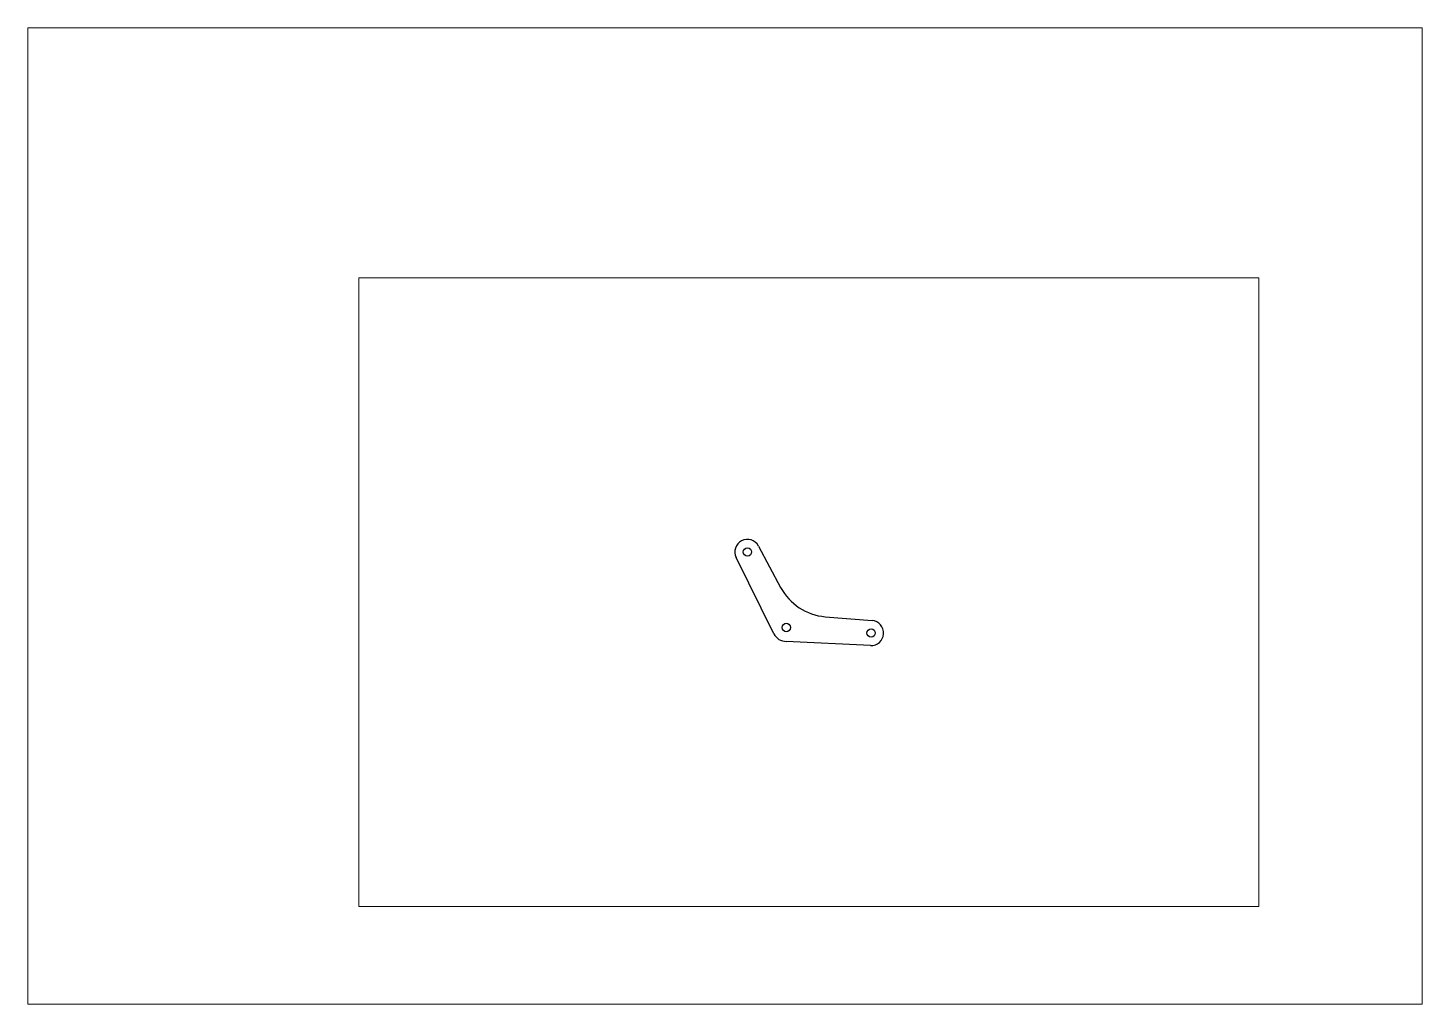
# Paper-space layout 'Layout1' of a CAD drawing. Extents: x 0 to 500, y 0 to 350.
# The model-space entities are those that its viewports show. They can reach past a viewport. Long polylines and large blocks are cut down to what shows.
import ezdxf

# ---------------------------------------------------------------- set-up
doc = ezdxf.new("R2010")
doc.units = 0
doc.header["$MEASUREMENT"] = 0

msp = doc.modelspace()

# ---------------------------------------------------------------- linework, layer by layer
at = {"color": 7, "linetype": 'Continuous'}
for p, q in [((267.50504, 132.80745), (253.99224, 160.10888)), ((261.99063, 164.23246), (269.96041, 149.37743)), ((285.95322, 138.89928), (302.75498, 137.52452)), ((302.16842, 128.54487), (271.9859, 130.01944))]:
    msp.add_line(p, q, dxfattribs=at)
for centre in [(258.02527, 162.10503), (271.98619, 135.02539), (302.38801, 133.03951)]:
    msp.add_circle(centre, 1.5, dxfattribs=at)
for centre, radius, start, end in [((258.02527, 162.10503), 4.5, 28.213731, 206.33304), ((287.58421, 158.83267), 20, 208.21373, 265.32234), ((302.38801, 133.03951), 4.5, 267.20304, 85.32234), ((271.98619, 135.02539), 5, 206.33304, 270)]:
    msp.add_arc(centre, radius, start, end, dxfattribs=at)

psp = doc.layouts.get("Layout1")

# ---------------------------------------------------------------- viewports
at = {"layer": '0', "color": 3, "linetype": 'Continuous'}
psp.add_viewport(center=(250, 175), size=(500, 350), view_center_point=(250, 175), view_height=350, dxfattribs=at)
psp.add_viewport(center=(280.08676, 147.702), size=(322.75622, 225.38231), view_center_point=(280.08676, 147.702), view_height=225.38231, status=3, dxfattribs=at)

doc.saveas('drawing.dxf')
